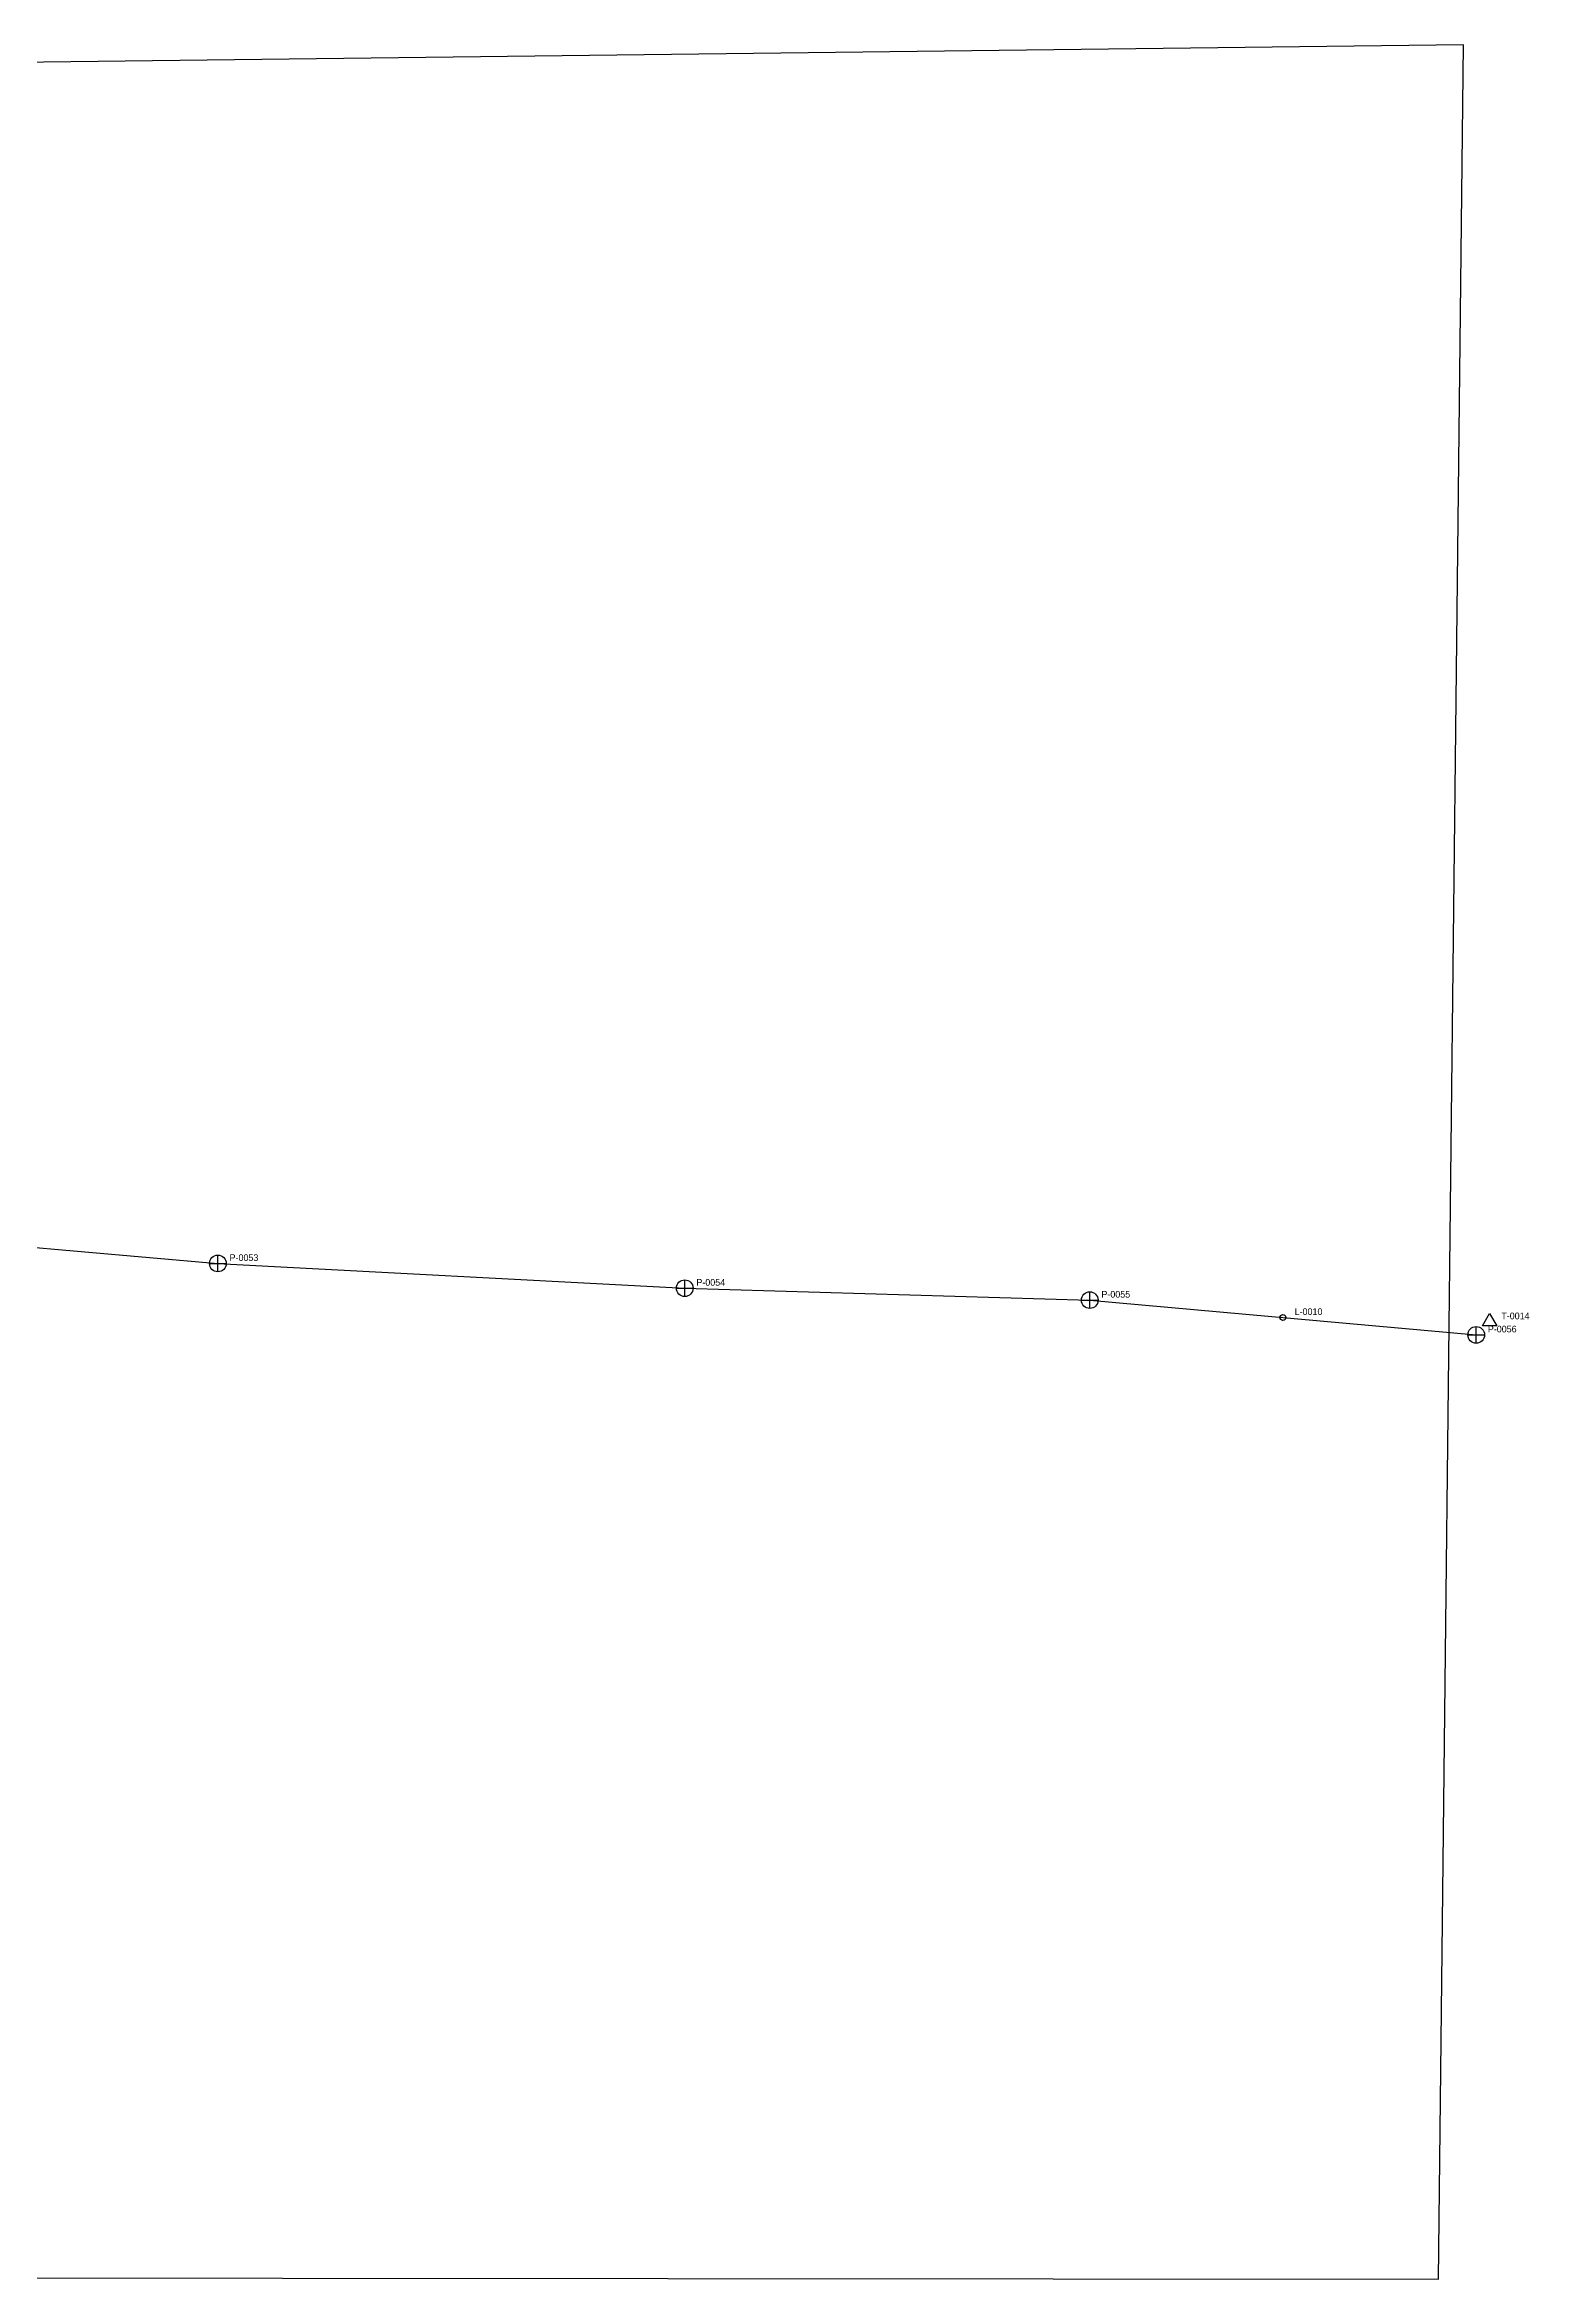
# Model space of a CAD drawing. Extents: x 287088 to 288086, y 1609570 to 1610518.
# Drawn here: x 287797.8 to 287931.3, y 1609569.7 to 1609770.8 of the extents above; entities that cross this region are included whole.
import ezdxf

# ---------------------------------------------------------------- set-up
doc = ezdxf.new("R2010")
doc.units = 0
doc.layers.get('0').update_dxf_attribs({"linetype": 'CONTINUOUS'})
for name, color, linetype in [('EL-MV_LINES', 5, 'CONTINUOUS'), ('EL-POLES', 1, 'CONTINUOUS'), ('EL-SERVICE_AREAS', 3, 'CONTINUOUS'), ('EL-TRANSFORMERS', 30, 'CONTINUOUS')]:
    doc.layers.add(name, color=color, linetype=linetype)

# ---------------------------------------------------------------- blocks, each defined once
blk = doc.blocks.new('POLE')
for p, q in [((-0.75, 0), (0.75, 0)), ((0, -0.75), (0, 0.75))]:
    blk.add_line(p, q)
blk.add_circle((0, 0), 0.75)
blk.add_attdef('POLE_ID', (1.05, 0.225), '', height=0.6)
at = {"flags": 1}
for tag, p in [('GIS_FID', (1.05, -0.675)), ('FEEDER', (1.05, -1.575)), ('MATERIAL', (1.05, -2.475)), ('HEIGHT_M', (1.05, -3.375)), ('POLE_CLASS', (1.05, -4.275)), ('STATUS', (1.05, -5.175)), ('INSTALL_DATE', (1.05, -6.075)), ('BARANGAY', (1.05, -6.975)), ('REMARKS', (1.05, -7.875))]:
    blk.add_attdef(tag, p, '', height=0.6, dxfattribs=at)
blk = doc.blocks.new('TRANSFORMER')
blk.add_lwpolyline([(0, 0.75), (0.6495, -0.375), (-0.6495, -0.375)], close=True)
blk.add_attdef('XFMR_ID', (1.05, 0.225), '', height=0.6)
at = {"flags": 1}
for tag, p in [('GIS_FID', (1.05, -0.675)), ('POLE_REF', (1.05, -1.575)), ('KVA', (1.05, -2.475)), ('PHASE', (1.05, -3.375)), ('PRIMARY_KV', (1.05, -4.275)), ('SECONDARY_V', (1.05, -5.175)), ('BRAND', (1.05, -6.075)), ('SERIAL_NO', (1.05, -6.975)), ('INSTALL_DATE', (1.05, -7.875)), ('STATUS', (1.05, -8.775))]:
    blk.add_attdef(tag, p, '', height=0.6, dxfattribs=at)
blk = doc.blocks.new('MV_LINE_TAG')
blk.add_circle((0, 0), 0.263)
blk.add_attdef('LINE_ID', (1.05, 0.225), '', height=0.6)
at = {"flags": 1}
for tag, p in [('VOLTAGE_KV', (1.05, -2.475)), ('GIS_FID', (1.05, -0.675)), ('FEEDER', (1.05, -1.575)), ('CONDUCTOR', (1.05, -3.375)), ('PHASES', (1.05, -4.275)), ('LENGTH_M', (1.05, -5.175)), ('FROM_POLE', (1.05, -6.075)), ('TO_POLE', (1.05, -6.975))]:
    blk.add_attdef(tag, p, '', height=0.6, dxfattribs=at)

msp = doc.modelspace()

# ---------------------------------------------------------------- linework, layer by layer
at = {"layer": 'EL-MV_LINES'}
for points in [[(287658.199444, 1609668.761434), (287695.577704, 1609667.788695), (287737.517279, 1609666.265315), (287776.433323, 1609664.373055), (287813.335949, 1609661.124888), (287855.329814, 1609658.89962), (287891.765085, 1609657.826875)], [(287891.765085, 1609657.826875), (287926.525834, 1609654.698084)]]:
    msp.add_lwpolyline(points, dxfattribs=at)
at = {"layer": 'EL-SERVICE_AREAS'}
msp.add_lwpolyline([(287160.510319, 1609570.414153), (287923.138364, 1609569.733767), (287925.400337, 1609770.774128), (287161.324894, 1609761.434839)], close=True, dxfattribs=at)

# ---------------------------------------------------------------- block references
at = {"layer": 'EL-MV_LINES'}
ref = msp.add_blockref('MV_LINE_TAG', (287909.145459, 1609656.262479), dxfattribs=at)
ref.add_attrib('LINE_ID', 'L-0010', (287910.195459, 1609656.487479), dxfattribs={"height": 0.6})
at = {"layer": 'EL-POLES'}
ref = msp.add_blockref('POLE', (287813.335949, 1609661.124888), dxfattribs=at)
ref.add_attrib('POLE_ID', 'P-0053', (287814.385949, 1609661.349888), dxfattribs={"height": 0.6})
ref = msp.add_blockref('POLE', (287855.329814, 1609658.89962), dxfattribs=at)
ref.add_attrib('POLE_ID', 'P-0054', (287856.379814, 1609659.12462), dxfattribs={"height": 0.6})
ref = msp.add_blockref('POLE', (287891.765085, 1609657.826875), dxfattribs=at)
ref.add_attrib('POLE_ID', 'P-0055', (287892.815085, 1609658.051875), dxfattribs={"height": 0.6})
ref = msp.add_blockref('POLE', (287926.525834, 1609654.698084), dxfattribs=at)
ref.add_attrib('POLE_ID', 'P-0056', (287927.575834, 1609654.923084), dxfattribs={"height": 0.6})
at = {"layer": 'EL-TRANSFORMERS'}
ref = msp.add_blockref('TRANSFORMER', (287927.736849, 1609655.880605), dxfattribs=at)
ref.add_attrib('XFMR_ID', 'T-0014', (287928.786849, 1609656.105605), dxfattribs={"height": 0.6})

doc.saveas('drawing.dxf')
